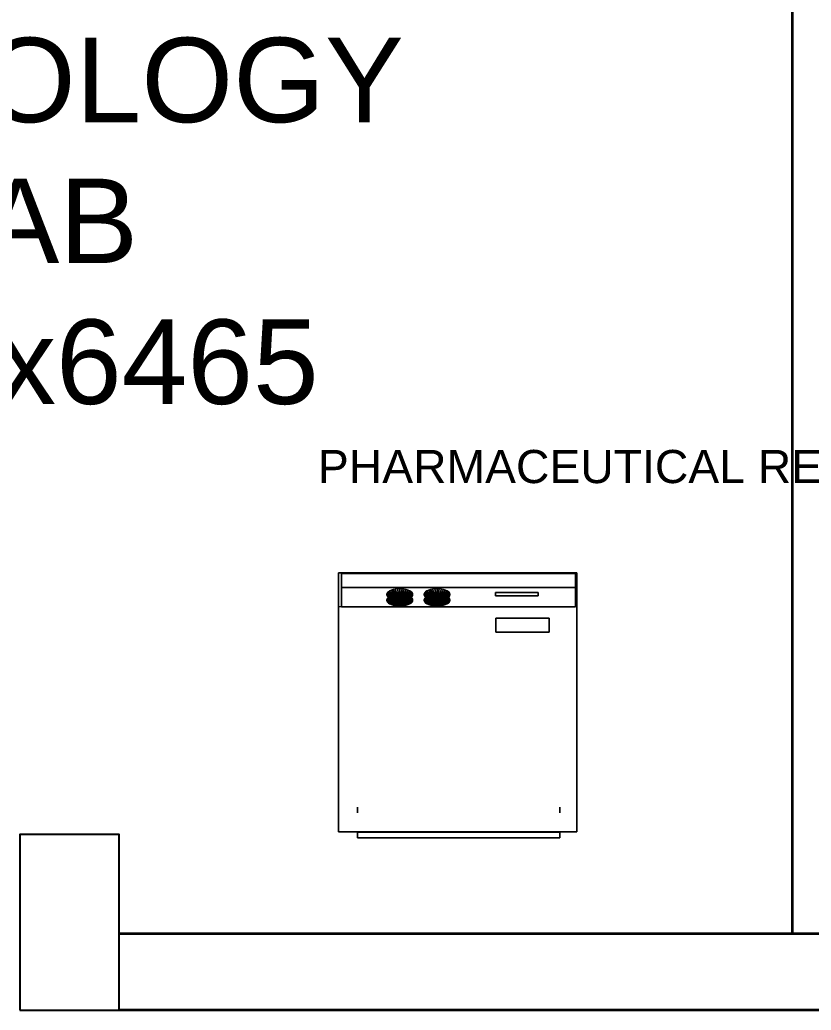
# Model space of a CAD drawing. Header units: millimetres. Extents: x 1448174 to 1599581, y -224422 to -106989.
# Drawn here: x 1484202 to 1486590, y -138073 to -135085 of the extents above; entities that cross this region are included whole.
import ezdxf

# ---------------------------------------------------------------- set-up
doc = ezdxf.new("R2010")
doc.units = ezdxf.units.MM
doc.header["$LTSCALE"] = 600
doc.header["$MEASUREMENT"] = 0
for name, color, linetype in [('col', 5, 'Continuous'), ('fun-text', 250, 'Continuous'), ('TEXT', 253, 'Continuous')]:
    doc.layers.add(name, color=color, linetype=linetype)
doc.layers.add('furniture', color=30, linetype='Continuous', lineweight=9)
doc.layers.add('P-Wall', color=1, linetype='Continuous', lineweight=35)
doc.styles.add('ARIAL', font='arial.ttf')

msp = doc.modelspace()

# ---------------------------------------------------------------- linework, layer by layer
at = {"layer": 'col'}
msp.add_lwpolyline([(1484202.098, -138073.2516), (1484502.098, -138073.2516), (1484502.098, -137543.2516), (1484202.098, -137543.2516)], close=True, dxfattribs=at)
at = {"layer": 'furniture'}
msp.add_line((1485878.6603, -136856.4232, 951.627), (1485163.9315, -136856.4232, 952.1652), dxfattribs=at)
for points in [[(1485163.9315, -136753.9554), (1485882.9113, -136753.9554), (1485882.9113, -136753.9554, 952.1652), (1485163.9315, -136753.9554, 952.1652)], [(1485163.9315, -137535.4982), (1485163.9315, -136753.9554), (1485163.9315, -136753.9554, 952.1652), (1485163.9315, -137535.4982, 952.1652)], [(1485163.9315, -136753.9554), (1485163.9315, -137535.4982), (1485882.9113, -137535.4982), (1485882.9113, -136753.9554)], [(1485882.9113, -136753.9554, 952.1652), (1485882.9113, -137535.4982, 952.1652), (1485163.9315, -137535.4982, 952.1652), (1485163.9315, -136753.9554, 952.1652)], [(1485172.9717, -136753.1302, 1075.5833), (1485172.9717, -136797.4046, 1075.5833), (1485878.6603, -136797.4046, 1075.5833), (1485878.6603, -136753.1302, 1075.5833)], [(1485172.9717, -136756.0839, 951.627), (1485172.9717, -136753.1302, 951.627), (1485878.6603, -136753.1302, 951.627), (1485878.6603, -136756.0839, 951.627)], [(1485172.9717, -136753.1302, 951.627), (1485172.9717, -136753.1302, 1075.5833), (1485878.6603, -136753.1302, 1075.5833), (1485878.6603, -136753.1302, 951.627)], [(1485172.9717, -136856.4232, 951.627), (1485172.9717, -136756.0839, 951.627), (1485878.6603, -136756.0839, 951.627), (1485878.6603, -136856.4232, 951.627)], [(1485882.9113, -136753.9554), (1485882.9113, -137535.4982), (1485882.9113, -137535.4982, 952.1652), (1485882.9113, -136753.9554, 952.1652)], [(1485172.9717, -136797.4046, 1075.5833), (1485172.9717, -136856.4232, 951.627), (1485878.6603, -136856.4232, 951.627), (1485878.6603, -136797.4046, 1075.5833)], [(1485348.2825, -136836.7404, 978.7896), (1485322.7762, -136805.817, 1036.2117), (1485317.8794, -136807.9754, 1032.2058)], [(1485348.2825, -136836.7404, 978.7896), (1485328.4383, -136804.0712, 1039.4643), (1485322.7762, -136805.817, 1036.2117)], [(1485348.2825, -136836.7404, 978.7896), (1485334.7043, -136802.7797, 1041.8619), (1485328.4383, -136804.0712, 1039.4643)], [(1485348.2825, -136836.7404, 978.7896), (1485341.3888, -136801.9845, 1043.3267), (1485334.7043, -136802.7797, 1041.8619)], [(1485348.2825, -136836.7404, 978.7896), (1485348.2825, -136801.7214, 1043.823), (1485341.3888, -136801.9845, 1043.3267)], [(1485348.2825, -136836.7404, 978.7896), (1485355.1763, -136801.9845, 1043.3267), (1485348.2825, -136801.7214, 1043.823)], [(1485348.2825, -136836.7404, 978.7896), (1485361.8548, -136802.7797, 1041.8619), (1485355.1763, -136801.9845, 1043.3267)], [(1485348.2825, -136836.7404, 978.7896), (1485368.1268, -136804.0712, 1039.4643), (1485361.8548, -136802.7797, 1041.8619)], [(1485348.2825, -136836.7404, 978.7896), (1485373.7889, -136805.817, 1036.2117), (1485368.1268, -136804.0712, 1039.4643)], [(1485348.2825, -136836.7404, 978.7896), (1485378.6856, -136807.9754, 1032.2058), (1485373.7889, -136805.817, 1036.2117)], [(1485460.819, -136836.7404, 978.7896), (1485435.3066, -136805.817, 1036.2117), (1485430.4218, -136807.9754, 1032.2058)], [(1485460.819, -136836.7404, 978.7896), (1485440.9747, -136804.0712, 1039.4643), (1485435.3066, -136805.817, 1036.2117)], [(1485460.819, -136836.7404, 978.7896), (1485447.2467, -136802.7797, 1041.8619), (1485440.9747, -136804.0712, 1039.4643)], [(1485460.819, -136836.7404, 978.7896), (1485453.9252, -136801.9845, 1043.3267), (1485447.2467, -136802.7797, 1041.8619)], [(1485460.819, -136836.7404, 978.7896), (1485460.819, -136801.7214, 1043.823), (1485453.9252, -136801.9845, 1043.3267)], [(1485460.819, -136836.7404, 978.7896), (1485467.7068, -136801.9845, 1043.3267), (1485460.819, -136801.7214, 1043.823)], [(1485460.819, -136836.7404, 978.7896), (1485474.3913, -136802.7797, 1041.8619), (1485467.7068, -136801.9845, 1043.3267)], [(1485460.819, -136836.7404, 978.7896), (1485480.6572, -136804.0712, 1039.4643), (1485474.3913, -136802.7797, 1041.8619)], [(1485460.819, -136836.7404, 978.7896), (1485486.3193, -136805.817, 1036.2117), (1485480.6572, -136804.0712, 1039.4643)], [(1485460.819, -136836.7404, 978.7896), (1485491.2161, -136807.9754, 1032.2058), (1485486.3193, -136805.817, 1036.2117)], [(1485348.2825, -136836.7404, 978.7896), (1485309.1979, -136816.1906, 1016.9534), (1485308.594, -136819.2339, 1011.3033)], [(1485348.2825, -136836.7404, 978.7896), (1485308.594, -136819.2339, 1011.3033), (1485309.1979, -136822.2712, 1005.6591)], [(1485348.2825, -136853.5891, 987.8657), (1485309.1979, -136833.0454, 1026.0295), (1485308.594, -136836.0886, 1020.3794)], [(1485348.2825, -136853.5891, 987.8657), (1485308.594, -136836.0886, 1020.3794), (1485309.1979, -136839.126, 1014.7352)], [(1485348.2825, -136836.7404, 978.7896), (1485310.9856, -136813.2429, 1022.4242), (1485309.1979, -136816.1906, 1016.9534)], [(1485348.2825, -136836.7404, 978.7896), (1485309.1979, -136822.2712, 1005.6591), (1485310.9856, -136825.2189, 1000.1824)], [(1485348.2825, -136853.5891, 987.8657), (1485310.9856, -136830.0977, 1031.5003), (1485309.1979, -136833.0454, 1026.0295)], [(1485348.2825, -136836.7404, 978.7896), (1485313.9153, -136810.4807, 1027.5661), (1485310.9856, -136813.2429, 1022.4242)], [(1485348.2825, -136836.7404, 978.7896), (1485310.9856, -136825.2189, 1000.1824), (1485313.9153, -136827.9871, 995.0464)], [(1485348.2825, -136853.5891, 987.8657), (1485313.9153, -136827.3294, 1036.6422), (1485310.9856, -136830.0977, 1031.5003)], [(1485348.2825, -136836.7404, 978.7896), (1485317.8794, -136807.9754, 1032.2058), (1485313.9153, -136810.4807, 1027.5661)], [(1485348.2825, -136853.5891, 987.8657), (1485317.8794, -136824.8362, 1041.2819), (1485313.9153, -136827.3294, 1036.6422)], [(1485348.2825, -136836.7404, 978.7896), (1485313.9153, -136827.9871, 995.0464), (1485317.8794, -136830.4864, 990.4008)], [(1485348.2825, -136853.5891, 987.8657), (1485322.7762, -136822.6718, 1045.2878), (1485317.8794, -136824.8362, 1041.2819)], [(1485348.2825, -136836.7404, 978.7896), (1485317.8794, -136830.4864, 990.4008), (1485322.7762, -136832.6448, 986.3948)], [(1485348.2825, -136853.5891, 987.8657), (1485328.4383, -136820.92, 1048.5404), (1485322.7762, -136822.6718, 1045.2878)], [(1485348.2825, -136836.7404, 978.7896), (1485322.7762, -136832.6448, 986.3948), (1485328.4383, -136834.3966, 983.1482)], [(1485348.2825, -136853.5891, 987.8657), (1485334.7043, -136819.6345, 1050.938), (1485328.4383, -136820.92, 1048.5404)], [(1485348.2825, -136836.7404, 978.7896), (1485328.4383, -136834.3966, 983.1482), (1485334.7043, -136835.6821, 980.7507)], [(1485364.36, -136821.0814, 1047.8947), (1485364.36, -136853.5891, 1047.8947), (1485332.2051, -136853.5891, 1047.8947), (1485332.2051, -136821.0814, 1047.8947)], [(1485332.2051, -136821.0814, 995.3693), (1485332.2051, -136853.5891, 995.3693), (1485364.36, -136853.5891, 995.3693), (1485364.36, -136821.0814, 995.3693)], [(1485364.36, -136821.0814, 1047.8947), (1485332.2051, -136821.0814, 1047.8947), (1485332.2051, -136821.0814, 995.3693), (1485364.36, -136821.0814, 995.3693)], [(1485332.2051, -136821.0814, 1047.8947), (1485332.2051, -136853.5891, 1047.8947), (1485332.2051, -136853.5891, 995.3693), (1485332.2051, -136821.0814, 995.3693)], [(1485348.2825, -136853.5891, 987.8657), (1485341.3888, -136818.8453, 1052.4028), (1485334.7043, -136819.6345, 1050.938)], [(1485348.2825, -136836.7404, 978.7896), (1485334.7043, -136835.6821, 980.7507), (1485341.3888, -136836.4773, 979.2798)], [(1485348.2825, -136853.5891, 987.8657), (1485348.2825, -136818.5762, 1052.8991), (1485341.3888, -136818.8453, 1052.4028)], [(1485348.2825, -136836.7404, 978.7896), (1485382.6497, -136810.4807, 1027.5661), (1485378.6856, -136807.9754, 1032.2058)], [(1485348.2825, -136836.7404, 978.7896), (1485385.5735, -136813.2429, 1022.4242), (1485382.6497, -136810.4807, 1027.5661)], [(1485348.2825, -136836.7404, 978.7896), (1485387.3612, -136816.1906, 1016.9534), (1485385.5735, -136813.2429, 1022.4242)], [(1485348.2825, -136836.7404, 978.7896), (1485387.971, -136819.2339, 1011.3033), (1485387.3612, -136816.1906, 1016.9534)], [(1485348.2825, -136853.5891, 987.8657), (1485355.1763, -136818.8453, 1052.4028), (1485348.2825, -136818.5762, 1052.8991)], [(1485348.2825, -136853.5891, 987.8657), (1485361.8548, -136819.6345, 1050.938), (1485355.1763, -136818.8453, 1052.4028)], [(1485348.2825, -136836.7404, 978.7896), (1485387.3612, -136822.2712, 1005.6591), (1485387.971, -136819.2339, 1011.3033)], [(1485348.2825, -136853.5891, 987.8657), (1485368.1268, -136820.92, 1048.5404), (1485361.8548, -136819.6345, 1050.938)], [(1485348.2825, -136853.5891, 987.8657), (1485373.7889, -136822.6718, 1045.2878), (1485368.1268, -136820.92, 1048.5404)], [(1485348.2825, -136836.7404, 978.7896), (1485385.5735, -136825.2189, 1000.1824), (1485387.3612, -136822.2712, 1005.6591)], [(1485348.2825, -136853.5891, 987.8657), (1485378.6856, -136824.8362, 1041.2819), (1485373.7889, -136822.6718, 1045.2878)], [(1485348.2825, -136853.5891, 987.8657), (1485382.6497, -136827.3294, 1036.6422), (1485378.6856, -136824.8362, 1041.2819)], [(1485348.2825, -136836.7404, 978.7896), (1485382.6497, -136827.9871, 995.0464), (1485385.5735, -136825.2189, 1000.1824)], [(1485348.2825, -136853.5891, 987.8657), (1485385.5735, -136830.0977, 1031.5003), (1485382.6497, -136827.3294, 1036.6422)], [(1485348.2825, -136836.7404, 978.7896), (1485378.6856, -136830.4864, 990.4008), (1485382.6497, -136827.9871, 995.0464)], [(1485348.2825, -136853.5891, 987.8657), (1485387.3612, -136833.0454, 1026.0295), (1485385.5735, -136830.0977, 1031.5003)], [(1485348.2825, -136836.7404, 978.7896), (1485373.7889, -136832.6448, 986.3948), (1485378.6856, -136830.4864, 990.4008)], [(1485348.2825, -136836.7404, 978.7896), (1485368.1268, -136834.3966, 983.1482), (1485373.7889, -136832.6448, 986.3948)], [(1485348.2825, -136853.5891, 987.8657), (1485387.971, -136836.0886, 1020.3794), (1485387.3612, -136833.0454, 1026.0295)], [(1485348.2825, -136836.7404, 978.7896), (1485361.8548, -136835.6821, 980.7507), (1485368.1268, -136834.3966, 983.1482)], [(1485348.2825, -136836.7404, 978.7896), (1485355.1763, -136836.4773, 979.2798), (1485361.8548, -136835.6821, 980.7507)], [(1485348.2825, -136853.5891, 987.8657), (1485387.3612, -136839.126, 1014.7352), (1485387.971, -136836.0886, 1020.3794)], [(1485364.36, -136853.5891, 1047.8947), (1485364.36, -136821.0814, 1047.8947), (1485364.36, -136821.0814, 995.3693), (1485364.36, -136853.5891, 995.3693)], [(1485460.819, -136836.7404, 978.7896), (1485421.7403, -136816.1906, 1016.9534), (1485421.1305, -136819.2339, 1011.3033)], [(1485460.819, -136836.7404, 978.7896), (1485421.1305, -136819.2339, 1011.3033), (1485421.7403, -136822.2712, 1005.6591)], [(1485460.819, -136853.5891, 987.8657), (1485421.7403, -136833.0454, 1026.0295), (1485421.1305, -136836.0886, 1020.3794)], [(1485460.819, -136853.5891, 987.8657), (1485421.1305, -136836.0886, 1020.3794), (1485421.7403, -136839.126, 1014.7352)], [(1485460.819, -136836.7404, 978.7896), (1485423.528, -136813.2429, 1022.4242), (1485421.7403, -136816.1906, 1016.9534)], [(1485460.819, -136836.7404, 978.7896), (1485421.7403, -136822.2712, 1005.6591), (1485423.528, -136825.2189, 1000.1824)], [(1485460.819, -136853.5891, 987.8657), (1485423.528, -136830.0977, 1031.5003), (1485421.7403, -136833.0454, 1026.0295)], [(1485460.819, -136836.7404, 978.7896), (1485426.4518, -136810.4807, 1027.5661), (1485423.528, -136813.2429, 1022.4242)], [(1485460.819, -136836.7404, 978.7896), (1485423.528, -136825.2189, 1000.1824), (1485426.4518, -136827.9871, 995.0464)], [(1485460.819, -136853.5891, 987.8657), (1485426.4518, -136827.3294, 1036.6422), (1485423.528, -136830.0977, 1031.5003)], [(1485460.819, -136836.7404, 978.7896), (1485430.4218, -136807.9754, 1032.2058), (1485426.4518, -136810.4807, 1027.5661)], [(1485460.819, -136853.5891, 987.8657), (1485430.4158, -136824.8362, 1041.2819), (1485426.4518, -136827.3294, 1036.6422)], [(1485460.819, -136836.7404, 978.7896), (1485426.4518, -136827.9871, 995.0464), (1485430.4158, -136830.4864, 990.4008)], [(1485460.819, -136853.5891, 987.8657), (1485435.3066, -136822.6718, 1045.2878), (1485430.4158, -136824.8362, 1041.2819)], [(1485460.819, -136836.7404, 978.7896), (1485430.4158, -136830.4864, 990.4008), (1485435.3066, -136832.6448, 986.3948)], [(1485460.819, -136853.5891, 987.8657), (1485440.9747, -136820.92, 1048.5404), (1485435.3066, -136822.6718, 1045.2878)], [(1485460.819, -136836.7404, 978.7896), (1485435.3066, -136832.6448, 986.3948), (1485440.9747, -136834.3966, 983.1482)], [(1485460.819, -136853.5891, 987.8657), (1485447.2467, -136819.6345, 1050.938), (1485440.9747, -136820.92, 1048.5404)], [(1485460.819, -136836.7404, 978.7896), (1485440.9747, -136834.3966, 983.1482), (1485447.2467, -136835.6821, 980.7507)], [(1485476.8905, -136821.0814, 1047.8947), (1485476.8905, -136853.5891, 1047.8947), (1485444.7415, -136853.5891, 1047.8947), (1485444.7415, -136821.0814, 1047.8947)], [(1485444.7415, -136821.0814, 995.3693), (1485444.7415, -136853.5891, 995.3693), (1485476.8905, -136853.5891, 995.3693), (1485476.8905, -136821.0814, 995.3693)], [(1485444.7415, -136821.0814, 1047.8947), (1485444.7415, -136853.5891, 1047.8947), (1485444.7415, -136853.5891, 995.3693), (1485444.7415, -136821.0814, 995.3693)], [(1485476.8905, -136821.0814, 1047.8947), (1485444.7415, -136821.0814, 1047.8947), (1485444.7415, -136821.0814, 995.3693), (1485476.8905, -136821.0814, 995.3693)], [(1485460.819, -136853.5891, 987.8657), (1485453.9252, -136818.8453, 1052.4028), (1485447.2467, -136819.6345, 1050.938)], [(1485460.819, -136836.7404, 978.7896), (1485447.2467, -136835.6821, 980.7507), (1485453.9252, -136836.4773, 979.2798)], [(1485460.819, -136853.5891, 987.8657), (1485460.819, -136818.5762, 1052.8991), (1485453.9252, -136818.8453, 1052.4028)], [(1485460.819, -136836.7404, 978.7896), (1485495.1802, -136810.4807, 1027.5661), (1485491.2161, -136807.9754, 1032.2058)], [(1485460.819, -136836.7404, 978.7896), (1485498.1039, -136813.2429, 1022.4242), (1485495.1802, -136810.4807, 1027.5661)], [(1485460.819, -136836.7404, 978.7896), (1485499.8976, -136816.1906, 1016.9534), (1485498.1039, -136813.2429, 1022.4242)], [(1485460.819, -136836.7404, 978.7896), (1485500.5015, -136819.2339, 1011.3033), (1485499.8976, -136816.1906, 1016.9534)], [(1485460.819, -136853.5891, 987.8657), (1485467.7068, -136818.8453, 1052.4028), (1485460.819, -136818.5762, 1052.8991)], [(1485460.819, -136853.5891, 987.8657), (1485474.3913, -136819.6345, 1050.938), (1485467.7068, -136818.8453, 1052.4028)], [(1485460.819, -136836.7404, 978.7896), (1485499.8976, -136822.2712, 1005.6591), (1485500.5015, -136819.2339, 1011.3033)], [(1485460.819, -136853.5891, 987.8657), (1485480.6572, -136820.92, 1048.5404), (1485474.3913, -136819.6345, 1050.938)], [(1485460.819, -136853.5891, 987.8657), (1485486.3193, -136822.6718, 1045.2878), (1485480.6572, -136820.92, 1048.5404)], [(1485460.819, -136836.7404, 978.7896), (1485498.1039, -136825.2189, 1000.1824), (1485499.8976, -136822.2712, 1005.6591)], [(1485460.819, -136853.5891, 987.8657), (1485491.2161, -136824.8362, 1041.2819), (1485486.3193, -136822.6718, 1045.2878)], [(1485460.819, -136853.5891, 987.8657), (1485495.1802, -136827.3294, 1036.6422), (1485491.2161, -136824.8362, 1041.2819)], [(1485460.819, -136836.7404, 978.7896), (1485495.1802, -136827.9871, 995.0464), (1485498.1039, -136825.2189, 1000.1824)], [(1485460.819, -136853.5891, 987.8657), (1485498.1039, -136830.0977, 1031.5003), (1485495.1802, -136827.3294, 1036.6422)], [(1485460.819, -136836.7404, 978.7896), (1485491.2161, -136830.4864, 990.4008), (1485495.1802, -136827.9871, 995.0464)], [(1485460.819, -136853.5891, 987.8657), (1485499.8976, -136833.0454, 1026.0295), (1485498.1039, -136830.0977, 1031.5003)], [(1485460.819, -136836.7404, 978.7896), (1485486.3193, -136832.6448, 986.3948), (1485491.2161, -136830.4864, 990.4008)], [(1485460.819, -136836.7404, 978.7896), (1485480.6572, -136834.3966, 983.1482), (1485486.3193, -136832.6448, 986.3948)], [(1485460.819, -136853.5891, 987.8657), (1485500.5015, -136836.0886, 1020.3794), (1485499.8976, -136833.0454, 1026.0295)], [(1485460.819, -136836.7404, 978.7896), (1485474.3913, -136835.6821, 980.7507), (1485480.6572, -136834.3966, 983.1482)], [(1485460.819, -136836.7404, 978.7896), (1485467.7068, -136836.4773, 979.2798), (1485474.3913, -136835.6821, 980.7507)], [(1485460.819, -136853.5891, 987.8657), (1485499.8976, -136839.126, 1014.7352), (1485500.5015, -136836.0886, 1020.3794)], [(1485476.8905, -136853.5891, 1047.8947), (1485476.8905, -136821.0814, 1047.8947), (1485476.8905, -136821.0814, 995.3693), (1485476.8905, -136853.5891, 995.3693)], [(1485766.2135, -136812.95, 1040.5106), (1485637.5996, -136812.95, 1040.5106), (1485637.5996, -136812.95, 1022.9982), (1485766.2135, -136812.95, 1022.9982)], [(1485637.5996, -136822.9588, 1040.5106), (1485637.5996, -136812.95, 1040.5106), (1485766.2135, -136812.95, 1040.5106), (1485766.2135, -136822.9588, 1040.5106)], [(1485766.2135, -136822.9588, 1022.9982), (1485766.2135, -136812.95, 1022.9982), (1485637.5996, -136812.95, 1022.9982), (1485637.5996, -136822.9588, 1022.9982)], [(1485637.5996, -136822.9588, 1040.5106), (1485766.2135, -136822.9588, 1040.5106), (1485766.2135, -136822.9588, 1022.9982), (1485637.5996, -136822.9588, 1022.9982)], [(1485348.2825, -136853.5891, 987.8657), (1485309.1979, -136839.126, 1014.7352), (1485310.9856, -136842.0736, 1009.2585)], [(1485348.2825, -136853.5891, 987.8657), (1485310.9856, -136842.0736, 1009.2585), (1485313.9153, -136844.8419, 1004.1225)], [(1485348.2825, -136853.5891, 987.8657), (1485313.9153, -136844.8419, 1004.1225), (1485317.8794, -136847.3411, 999.4768)], [(1485348.2825, -136853.5891, 987.8657), (1485317.8794, -136847.3411, 999.4768), (1485322.7762, -136849.4995, 995.4709)], [(1485348.2825, -136853.5891, 987.8657), (1485322.7762, -136849.4995, 995.4709), (1485328.4383, -136851.2454, 992.2243)], [(1485348.2825, -136853.5891, 987.8657), (1485328.4383, -136851.2454, 992.2243), (1485334.7043, -136852.5368, 989.8268)], [(1485332.2051, -136853.5891, 1047.8947), (1485364.36, -136853.5891, 1047.8947), (1485364.36, -136853.5891, 995.3693), (1485332.2051, -136853.5891, 995.3693)], [(1485348.2825, -136853.5891, 987.8657), (1485334.7043, -136852.5368, 989.8268), (1485341.3888, -136853.326, 988.3559)], [(1485348.2825, -136853.5891, 987.8657), (1485385.5735, -136842.0736, 1009.2585), (1485387.3612, -136839.126, 1014.7352)], [(1485348.2825, -136853.5891, 987.8657), (1485382.6497, -136844.8419, 1004.1225), (1485385.5735, -136842.0736, 1009.2585)], [(1485348.2825, -136853.5891, 987.8657), (1485378.6856, -136847.3411, 999.4768), (1485382.6497, -136844.8419, 1004.1225)], [(1485348.2825, -136853.5891, 987.8657), (1485373.7889, -136849.4995, 995.4709), (1485378.6856, -136847.3411, 999.4768)], [(1485348.2825, -136853.5891, 987.8657), (1485368.1268, -136851.2454, 992.2243), (1485373.7889, -136849.4995, 995.4709)], [(1485348.2825, -136853.5891, 987.8657), (1485361.8548, -136852.5368, 989.8268), (1485368.1268, -136851.2454, 992.2243)], [(1485348.2825, -136853.5891, 987.8657), (1485355.1763, -136853.326, 988.3559), (1485361.8548, -136852.5368, 989.8268)], [(1485460.819, -136853.5891, 987.8657), (1485421.7403, -136839.126, 1014.7352), (1485423.528, -136842.0736, 1009.2585)], [(1485460.819, -136853.5891, 987.8657), (1485423.528, -136842.0736, 1009.2585), (1485426.4518, -136844.8419, 1004.1225)], [(1485460.819, -136853.5891, 987.8657), (1485426.4518, -136844.8419, 1004.1225), (1485430.4158, -136847.3411, 999.4768)], [(1485460.819, -136853.5891, 987.8657), (1485430.4158, -136847.3411, 999.4768), (1485435.3066, -136849.4995, 995.4709)], [(1485460.819, -136853.5891, 987.8657), (1485435.3066, -136849.4995, 995.4709), (1485440.9747, -136851.2454, 992.2243)], [(1485460.819, -136853.5891, 987.8657), (1485440.9747, -136851.2454, 992.2243), (1485447.2467, -136852.5368, 989.8268)], [(1485444.7415, -136853.5891, 1047.8947), (1485476.8905, -136853.5891, 1047.8947), (1485476.8905, -136853.5891, 995.3693), (1485444.7415, -136853.5891, 995.3693)], [(1485460.819, -136853.5891, 987.8657), (1485447.2467, -136852.5368, 989.8268), (1485453.9252, -136853.326, 988.3559)], [(1485460.819, -136853.5891, 987.8657), (1485498.1039, -136842.0736, 1009.2585), (1485499.8976, -136839.126, 1014.7352)], [(1485460.819, -136853.5891, 987.8657), (1485495.1802, -136844.8419, 1004.1225), (1485498.1039, -136842.0736, 1009.2585)], [(1485460.819, -136853.5891, 987.8657), (1485491.2161, -136847.3411, 999.4768), (1485495.1802, -136844.8419, 1004.1225)], [(1485460.819, -136853.5891, 987.8657), (1485486.3193, -136849.4995, 995.4709), (1485491.2161, -136847.3411, 999.4768)], [(1485460.819, -136853.5891, 987.8657), (1485480.6572, -136851.2454, 992.2243), (1485486.3193, -136849.4995, 995.4709)], [(1485460.819, -136853.5891, 987.8657), (1485474.3913, -136852.5368, 989.8268), (1485480.6572, -136851.2454, 992.2243)], [(1485460.819, -136853.5891, 987.8657), (1485467.7068, -136853.326, 988.3559), (1485474.3913, -136852.5368, 989.8268)], [(1485637.9224, -136890.4257, 965.4086), (1485637.9224, -136932.9482, 965.4086), (1485798.6854, -136932.9482, 965.4086), (1485798.6854, -136890.4257, 965.4086)], [(1485798.6854, -136890.4257, 952.9005), (1485798.6854, -136932.9482, 952.9005), (1485637.9224, -136932.9482, 952.9005), (1485637.9224, -136890.4257, 952.9005)], [(1485637.9224, -136932.9482, 965.4086), (1485637.9224, -136890.4257, 965.4086), (1485637.9224, -136890.4257, 952.9005), (1485637.9224, -136932.9482, 952.9005)], [(1485637.9224, -136890.4257, 965.4086), (1485798.6854, -136890.4257, 965.4086), (1485798.6854, -136890.4257, 952.9005), (1485637.9224, -136890.4257, 952.9005)], [(1485798.6854, -136890.4257, 965.4086), (1485798.6854, -136932.9482, 965.4086), (1485798.6854, -136932.9482, 952.9005), (1485798.6854, -136890.4257, 952.9005)], [(1485798.6854, -136932.9482, 965.4086), (1485637.9224, -136932.9482, 965.4086), (1485637.9224, -136932.9482, 952.9005), (1485798.6854, -136932.9482, 952.9005)], [(1485221.3178, -137460.6178, 865.3563), (1485221.3178, -137478.1302, 865.3563), (1485221.3178, -137478.1302, 94.9463), (1485221.3178, -137460.6178, 94.9463)], [(1485830.8403, -137478.1302, 865.3563), (1485830.8403, -137460.6178, 865.3563), (1485830.8403, -137460.6178, 94.9463), (1485830.8403, -137478.1302, 94.9463)], [(1485882.9113, -137535.4982), (1485163.9315, -137535.4982), (1485163.9315, -137535.4982, 952.1652), (1485882.9113, -137535.4982, 952.1652)], [(1485830.8403, -137535.6178, 865.3563), (1485221.3178, -137535.6178, 865.3563), (1485221.3178, -137535.6178, 94.9463), (1485830.8403, -137535.6178, 94.9463)], [(1485221.3178, -137535.6178, 94.9463), (1485221.3178, -137553.1302, 94.9463), (1485830.8403, -137553.1302, 94.9463), (1485830.8403, -137535.6178, 94.9463)], [(1485830.8403, -137535.6178, 865.3563), (1485830.8403, -137553.1302, 865.3563), (1485221.3178, -137553.1302, 865.3563), (1485221.3178, -137535.6178, 865.3563)], [(1485221.3178, -137553.1302, 865.3563), (1485830.8403, -137553.1302, 865.3563), (1485830.8403, -137553.1302, 94.9463), (1485221.3178, -137553.1302, 94.9463)]]:
    msp.add_3dface(points, dxfattribs=at)
for points, invisible_edges in [([(1485172.9717, -136753.1302, 951.627), (1485172.9717, -136753.1302, 1075.5833), (1485172.9717, -136797.4046, 1075.5833)], 8), ([(1485172.9717, -136753.1302, 951.627), (1485172.9717, -136797.4046, 1075.5833), (1485172.9717, -136856.4232, 951.627)], 1), ([(1485878.6603, -136753.1302, 951.627), (1485878.6603, -136753.1302, 1075.5833), (1485878.6603, -136797.4046, 1075.5833)], 8), ([(1485878.6603, -136753.1302, 951.627), (1485878.6603, -136797.4046, 1075.5833), (1485878.6603, -136856.4232, 951.627)], 1)]:
    msp.add_3dface(points, dxfattribs=dict(at, invisible_edges=invisible_edges))
at = {"layer": 'P-Wall'}
for p, q in [((1486532.098, -134888.5702), (1486532.098, -137843.2516)), ((1487902.098, -137843.2516), (1484502.098, -137843.2516)), ((1487902.098, -138073.2516), (1484502.098, -138073.2516))]:
    msp.add_line(p, q, dxfattribs=at)

# ---------------------------------------------------------------- texts
at = {"layer": 'fun-text', "lineweight": -3, "insert": (1485101.3494, -136382.8362), "char_height": 100, "attachment_point": 1, "style": 'ARIAL'}
msp.add_mtext_dynamic_manual_height_columns('PHARMACEUTICAL REFRIGERATOR', width=2343.115139, gutter_width=1375, heights=[0], dxfattribs=at)
at = {"layer": 'TEXT', "insert": (1484222.3494, -135693.3362), "char_height": 255, "width": 2711.592769, "attachment_point": 5, "style": 'ARIAL'}
msp.add_mtext('ANDROLOGY LAB \\P5730x6465', dxfattribs=at)

doc.saveas('drawing.dxf')
